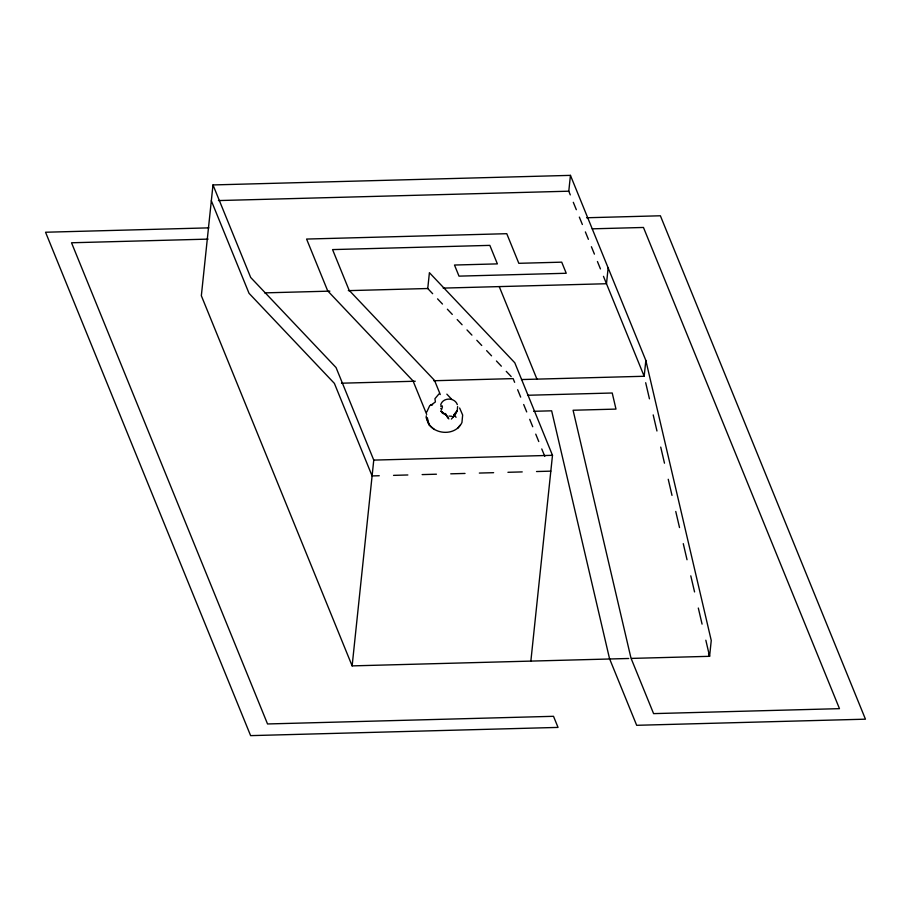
<?xml version="1.0" encoding="UTF-8"?>
<svg xmlns="http://www.w3.org/2000/svg" width="911" height="911" viewBox="0 0 911 911"><rect width="100%" height="100%" fill="white"/><g stroke="black" fill="none" stroke-linecap="round" stroke-linejoin="round"><path stroke-width="1.37" d="M426.314 415.792L426.143 417.682L429.104 424.822C437.291 435.207 456.024 435.185 461.945 422.545L462.651 415.029L459.634 408.014M631.574 658.402L709.589 656.319L711.252 640.49L645.842 360.437L570.445 175.367L212.992 184.933L201.342 295.733L352.136 665.884L628.738 658.482M352.136 665.884L373.761 460.101L336.057 367.566L250.684 277.468L212.992 184.933M432.657 293.695L427.749 288.514L429.411 272.685L514.795 362.783L552.487 455.318L530.862 661.101M570.297 194.897L568.783 191.196L570.445 175.367M608.149 267.902L606.487 283.731L443.167 288.104M521.525 379.545L644.179 376.266L645.842 360.437M426.803 411.954L429.741 405.611L432.315 404.632M457.322 409.699L457.618 406.591M457.254 410.656L455.739 413.81L453.701 415.086L457.254 410.656L454.896 413.856L454.293 416.293L452.961 416.726L453.689 416.464L451.378 419.083M440.662 405.065C442.541 397.207 454.783 397.162 457.333 404.643M440.822 406.522L442.074 405.737L442.416 407.001L441.584 409.54L440.753 408.447M457.584 428.443L459.93 425.323M439.034 393.859L434.946 398.688L435.39 401.967L430.652 405.349L432.611 404.552M218.424 200.568L568.783 191.196M208.847 227.864L45.55 232.237L250.616 735.632L558.033 727.411L553.512 716.308L267.538 723.96L71.525 242.77L208.107 239.115M586.547 217.763L660.384 215.782L865.45 719.178L636.675 725.304L609.539 658.676L551.645 410.815L533.652 411.305M592.241 228.832L643.462 227.465L839.475 708.656L653.597 713.62L630.981 658.106L573.087 410.246L615.984 409.096L612.226 393.005L527.56 395.272M264.623 292.875L329.873 291.133M348.321 290.643L427.749 288.514M341.488 383.201L415.257 381.231M433.693 380.741L513.132 378.612L514.635 382.313M373.761 460.101L552.487 455.318M379.249 475.736L372.098 475.929L334.394 383.394L249.022 293.296L211.329 200.762M393.541 475.36L407.843 474.973M422.135 474.597L436.437 474.21M450.74 473.822L465.031 473.447M479.334 473.06L493.625 472.684M507.928 472.297L522.231 471.909M536.522 471.534L550.825 471.146M451.936 416.281L449.055 416.088M427.259 418.069C426.655 423.296 430.823 426.519 434.376 429.491M441.004 411.1L446.253 415.109L442.655 413.252L441.004 411.1L442.848 413.435M437.565 298.865L442.473 304.046M447.381 309.228L452.289 314.409M457.197 319.579L462.093 324.76M467.001 329.941L471.909 335.111M476.817 340.293L481.725 345.474M486.633 350.644L491.541 355.825M496.438 361.007L501.346 366.188M506.254 371.358L511.162 376.539M446.857 394.156L451.754 399.348M448.827 418.946L445.456 413.492M454.475 415.017L456.035 417.306M573.304 202.299L576.321 209.701M579.339 217.103L582.357 224.505M585.374 231.906L588.392 239.32M591.398 246.722L594.416 254.123M597.434 261.525L600.451 268.927M603.469 276.329L644.179 376.266M708.519 653.688L709.589 656.319L705.831 640.217M499.239 286.601L536.943 379.135M517.653 389.714L520.671 397.116M523.688 404.518L526.695 411.92M529.712 419.333L532.73 426.735M535.748 434.137L538.765 441.539M541.772 448.941L544.789 456.343M440.275 394.531L434.524 380.399L349.141 290.302L332.561 249.591L489.845 245.378L497.383 263.883L454.487 265.033L459.007 276.135L566.243 273.266L561.723 262.163L518.826 263.313L506.767 233.694L306.586 239.058L327.698 290.871L413.07 380.969L426.69 414.391M429.104 424.822L427.396 418.069M645.683 382.711L649.441 398.813M653.198 414.904L656.956 430.994M660.726 447.096L664.483 463.187M668.241 479.277L671.999 495.379M675.757 511.47L679.515 527.56M683.273 543.651L687.031 559.753M690.789 575.843L694.558 591.934M698.316 608.036L702.074 624.126M446.88 416.213L447.95 417.796L446.88 416.213"/></g></svg>
